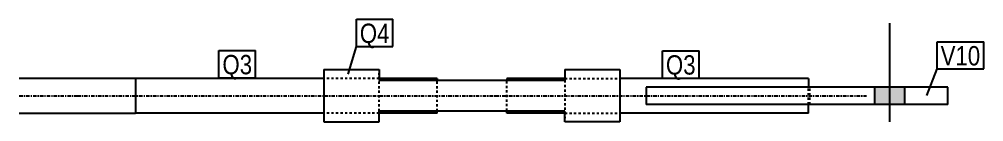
# Model space of a CAD drawing. Header units: millimetres. Extents: x 8 to 18416, y 12 to 427.
# Drawn here: x 17585 to 18416, y 12 to 101 of the extents above; entities that cross this region are included whole.
import ezdxf

# ---------------------------------------------------------------- set-up
doc = ezdxf.new("R2010")
doc.units = ezdxf.units.MM
doc.linetypes.add('DXK_LINE_DOT2', pattern=[3.9198, 1.9599, -1.9599])
doc.linetypes.add('DXK_LINE_DOT3', pattern=[5.9187, 2.979, -0.9799, 0.9799, -0.9799])
doc.layers.add('STÅL', color=7, linetype='Continuous')
doc.layers.add('TEKST', color=7, linetype='Continuous')
doc.styles.add('Arial Narrow', font='ARIALN.TTF', dxfattribs={"height": 0.2})

msp = doc.modelspace()

# ---------------------------------------------------------------- hatches: boundary and pattern name
at = {"layer": 'STÅL', "linetype": 'Continuous'}
msp.add_hatch(color=96, dxfattribs=at).paths.add_polyline_path([(18348.48, 42), (18322.48, 42), (18322.48, 27), (18348.48, 27)])
msp.add_hatch(color=96, dxfattribs=at).paths.add_polyline_path([(18348.48, 42), (18322.48, 42), (18322.48, 27), (18348.48, 27)])

# ---------------------------------------------------------------- linework, layer by layer
at = {"layer": 'STÅL', "color": 96, "linetype": 'Continuous'}
for p, q in [((18335.48, 12), (18335.48, 97)), ((18335.48, 12), (18335.48, 97)), ((18322.48, 27), (18322.48, 42)), ((18322.48, 27), (18322.48, 42)), ((18348.48, 27), (18348.48, 42)), ((18348.48, 27), (18348.48, 42))]:
    msp.add_line(p, q, dxfattribs=at)
at = {"layer": 'STÅL', "color": 2, "linetype": 'Continuous'}
for p, q in [((17847.98, 57), (17895.48, 57)), ((17847.98, 57), (17847.98, 12)), ((17895.48, 57), (17895.48, 47.74)), ((18055.48, 57), (18102.98, 57)), ((18055.48, 57), (18055.48, 47.74)), ((18102.98, 57), (18102.98, 23.25)), ((17685.48, 49.5), (17585.48, 49.5)), ((17847.98, 49.5), (17685.48, 49.5)), ((17685.48, 49.5), (17685.48, 19.5)), ((17685.48, 49.5), (17685.48, 27)), ((17945.48, 49.5), (17895.48, 49.5)), ((18055.48, 47.74), (17895.48, 47.74)), ((17945.48, 49.5), (17945.48, 47.74)), ((18055.48, 49.5), (18005.48, 49.5)), ((18005.48, 49.5), (18005.48, 47.74)), ((18265.48, 49.5), (18102.98, 49.5)), ((18385.48, 42), (18125.48, 42)), ((18125.48, 42), (18125.48, 27)), ((18265.48, 49.5), (18265.48, 42)), ((18385.48, 27), (18385.48, 42)), ((17685.48, 27), (17685.48, 19.5)), ((18385.48, 27), (18125.48, 27)), ((18265.48, 19.5), (18265.48, 27)), ((17585.48, 19.5), (17685.48, 19.5)), ((17847.98, 19.5), (17685.48, 19.5)), ((18055.48, 21.26), (17895.48, 21.26)), ((17895.48, 12), (17895.48, 21.26)), ((17945.48, 19.5), (17895.48, 19.5)), ((17945.48, 19.5), (17945.48, 21.26)), ((18005.48, 19.5), (18005.48, 21.26)), ((18055.48, 19.5), (18005.48, 19.5)), ((18055.48, 12), (18055.48, 21.26)), ((18102.98, 23.25), (18102.98, 12)), ((18265.48, 19.5), (18102.98, 19.5)), ((17847.98, 12), (17895.48, 12)), ((18102.98, 12), (18055.48, 12))]:
    msp.add_line(p, q, dxfattribs=at)
at = {"layer": 'STÅL', "color": 7, "linetype": 'DXK_LINE_DOT2'}
for p, q in [((17895.48, 21.26), (17895.48, 53.99)), ((17895.48, 49.5), (17847.98, 49.5)), ((17945.48, 21.26), (17945.48, 47.74)), ((18005.48, 21.51), (18005.48, 47.74)), ((18055.48, 49.5), (18102.98, 49.5)), ((18055.48, 47.74), (18055.48, 15.01)), ((18265.48, 27), (18265.48, 42)), ((18266.48, 27), (18266.48, 42)), ((17895.48, 19.5), (17847.98, 19.5)), ((18005.48, 21.26), (18005.48, 21.51)), ((18055.48, 19.5), (18102.98, 19.5))]:
    msp.add_line(p, q, dxfattribs=at)
at = {"layer": 'STÅL', "color": 7, "linetype": 'DXK_LINE_DOT3'}
for p, q in [((17585.48, 34.5), (17635.48, 34.5)), ((17635.48, 34.5), (17995.48, 34.5)), ((17995.48, 34.5), (18152.98, 34.5)), ((18152.98, 34.5), (18315.48, 34.5))]:
    msp.add_line(p, q, dxfattribs=at)

# ---------------------------------------------------------------- wipeouts: each hides what was drawn before it
at = {"color": 0}
for points in [[(17904.42, 80.03), (17904.42, 97.53), (17878.84, 97.53), (17878.84, 80.03)], [(18413.32, 60.65), (18413.32, 78.15), (18379.21, 78.15), (18379.21, 60.65)]]:
    msp.add_wipeout(points, dxfattribs=at).dxf.layer = 'TEKST'

# ---------------------------------------------------------------- next in the draw order: wipeouts: each hides what was drawn before it
for points in [[(17904.42, 80.03), (17904.42, 97.53), (17878.84, 97.53), (17878.84, 80.03)], [(18413.32, 60.65), (18413.32, 78.15), (18379.21, 78.15), (18379.21, 60.65)], [(17786.06, 53), (17786.06, 70.5), (17760.48, 70.5), (17760.48, 53)], [(18168.13, 52.73), (18168.13, 70.23), (18142.55, 70.23), (18142.55, 52.73)]]:
    msp.add_wipeout(points, dxfattribs=at).dxf.layer = 'TEKST'

# ---------------------------------------------------------------- next in the draw order: linework, layer by layer
at = {"layer": 'TEKST', "color": 7, "linetype": 'Continuous'}
for p, q in [((17875.84, 100.53), (17907.42, 100.53)), ((17875.84, 77.03), (17875.84, 100.53)), ((17907.42, 77.03), (17907.42, 100.53)), ((17868.69, 53.01), (17875.84, 77.03)), ((17875.84, 77.03), (17907.42, 77.03)), ((18376.21, 81.15), (18416.32, 81.15)), ((18376.21, 57.65), (18376.21, 81.15)), ((18416.32, 57.65), (18416.32, 81.15)), ((18367.21, 34.64), (18376.21, 57.65)), ((18376.21, 57.65), (18416.32, 57.65))]:
    msp.add_line(p, q, dxfattribs=at)

# ---------------------------------------------------------------- next in the draw order: texts
at = {"layer": 'TEKST', "color": 3, "style": 'Arial Narrow'}
for s, p in [('Q4', (17878.84, 80.03)), ('V10', (18379.21, 60.65))]:
    msp.add_text(s, height=16.702, dxfattribs=at).set_placement(p)

# ---------------------------------------------------------------- next in the draw order: wipeouts: each hides what was drawn before it
at = {"color": 0}
for points in [[(17786.06, 53), (17786.06, 70.5), (17760.48, 70.5), (17760.48, 53)], [(18168.13, 52.73), (18168.13, 70.23), (18142.55, 70.23), (18142.55, 52.73)]]:
    msp.add_wipeout(points, dxfattribs=at).dxf.layer = 'TEKST'

# ---------------------------------------------------------------- next in the draw order: linework, layer by layer
at = {"layer": 'TEKST', "color": 7, "linetype": 'Continuous'}
for p, q in [((17757.48, 73.5), (17789.06, 73.5)), ((17757.48, 50), (17757.48, 73.5)), ((17789.06, 50), (17789.06, 73.5)), ((18139.55, 73.23), (18171.13, 73.23)), ((18139.55, 49.73), (18139.55, 73.23)), ((18171.13, 49.73), (18171.13, 73.23)), ((17757.48, 50), (17789.06, 50)), ((18139.55, 49.73), (18171.13, 49.73))]:
    msp.add_line(p, q, dxfattribs=at)

# ---------------------------------------------------------------- next in the draw order: texts
at = {"layer": 'TEKST', "color": 3, "style": 'Arial Narrow'}
for p in [(17760.48, 53), (18142.55, 52.73)]:
    msp.add_text('Q3', height=16.702, dxfattribs=at).set_placement(p)

doc.saveas('drawing.dxf')
